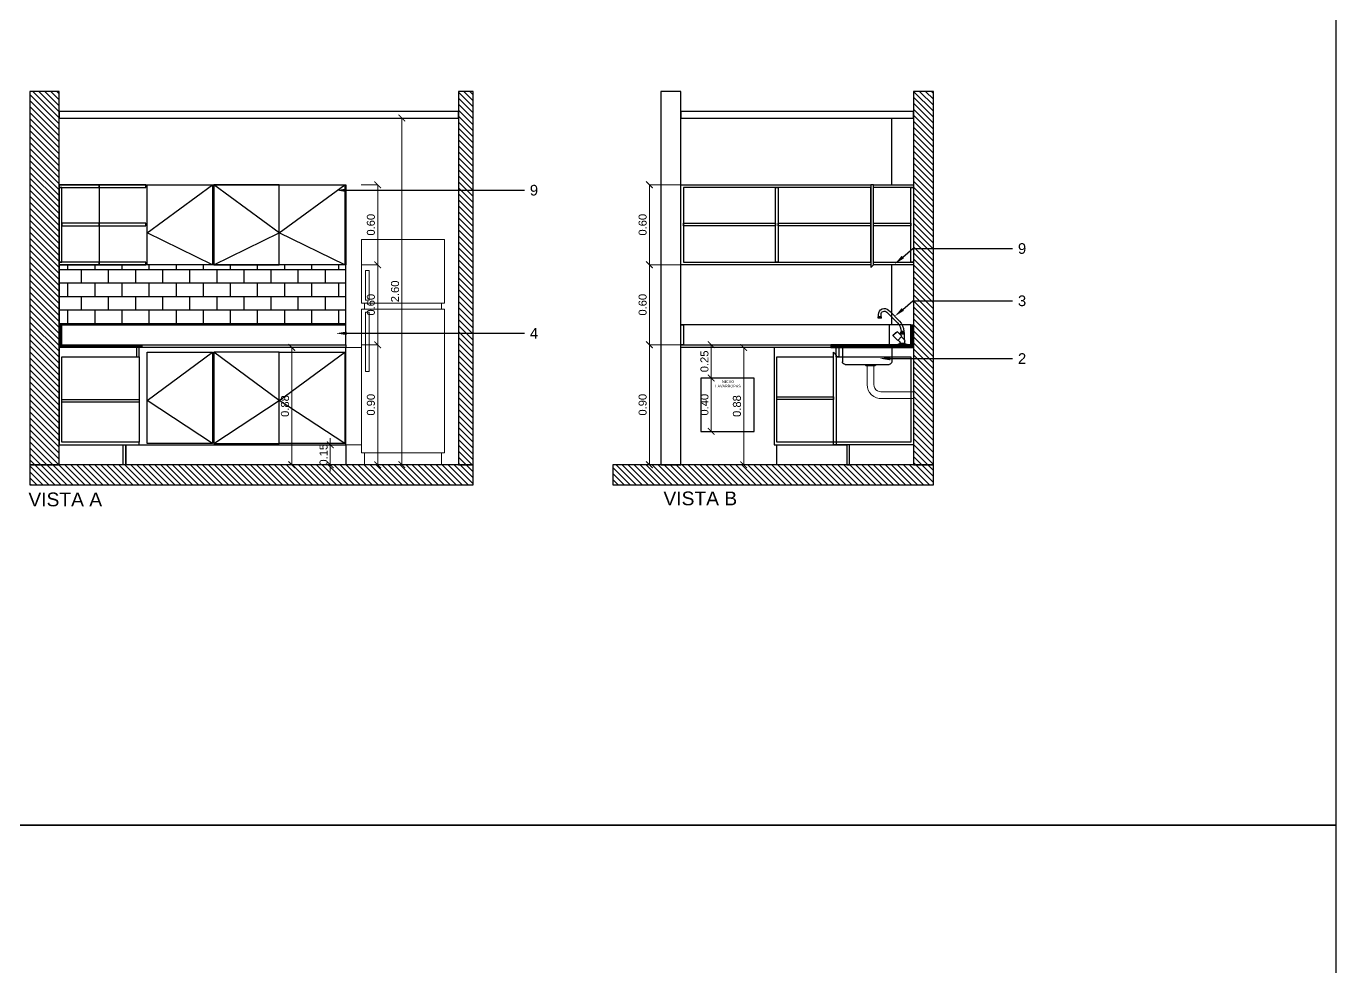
# Model space of a CAD drawing. Header units: metres. Extents: x 197.9 to 264.6, y -20.1 to 17.4.
# Drawn here: x 250.11 to 259.93, y -8.19 to -1.14 of the extents above; entities that cross this region are included whole.
import ezdxf
from ezdxf import colors
from ezdxf.entities.mleader import LeaderData, LeaderLine
from ezdxf.math import Vec2, Vec3

# ---------------------------------------------------------------- set-up
doc = ezdxf.new("R2010")
doc.units = ezdxf.units.M
doc.header["$LTSCALE"] = 10
doc.linetypes.add('e3II-arq-DET-11-planta-Nivel 2 a 6$0$HIDDEN2', pattern=[0.1875, 0.125, -0.0625])
for name, color, linetype in [('0.1', 1, 'Continuous'), ('0.2', 2, 'Continuous'), ('0.3', 3, 'Continuous'), ('A-MUROS', 6, 'Continuous'), ('A-TEXTOS', 2, 'Continuous'), ('A_Cotas', 1, 'Continuous'), ('A_Proyeccion', 1, 'Continuous'), ('RELLENO', 251, 'Continuous')]:
    doc.layers.add(name, color=color, linetype=linetype)
for name, color, linetype, lineweight in [('A-COTAS', 1, 'Continuous', 5), ('FO-Hachuras dos pilares', 8, 'Continuous', 5), ('MUEBLES', 8, 'Continuous', 5)]:
    doc.layers.add(name, color=color, linetype=linetype, lineweight=lineweight)
doc.styles.add('ARIAL', font='arial.ttf')
doc.styles.get("Standard").update_dxf_attribs({"font": 'arial.ttf'})
doc.dimstyles.new('A2 1-1 m', dxfattribs={"dimtxt": 1, "dimasz": 1, "dimexe": 0, "dimexo": 0, "dimgap": 0.5, "dimtad": 1, "dimzin": 1, "dimdsep": 46, "dimtxsty": 'Standard', "dimblk": 'ARCHTICK', "dimcen": 1, "dimclrd": 256, "dimclre": 8, "dimclrt": 2, "dimazin": 2, "dimtfac": 1, "dimtix": 1, "dimtmove": 2, "dimatfit": 3, "dimfxl": 2.83, "dimtolj": 1, "dimtzin": 0, "dimlwd": -1, "dimlwe": 5, "dimarcsym": 0})

# ---------------------------------------------------------------- blocks, each defined once
blk = doc.blocks.new('refri 90cm')
for p, q in [((47.353, -4.935), (47.353, -5.473)), ((48.053, -4.935), (47.353, -4.935)), ((48.053, -4.935), (48.053, -5.473)), ((47.388, -5.198), (47.388, -5.448)), ((47.418, -5.198), (47.388, -5.198)), ((47.418, -5.198), (47.418, -5.448)), ((48.053, -5.473), (47.353, -5.473)), ((47.353, -5.523), (47.353, -6.736)), ((48.053, -5.523), (47.353, -5.523)), ((47.378, -5.473), (47.378, -5.523)), ((47.418, -5.448), (47.388, -5.448)), ((48.028, -5.473), (48.028, -5.523)), ((48.053, -5.523), (48.053, -6.736)), ((47.388, -5.548), (47.388, -6.048)), ((47.418, -5.548), (47.388, -5.548)), ((47.418, -5.548), (47.418, -6.048)), ((47.418, -6.048), (47.388, -6.048)), ((48.053, -6.736), (47.353, -6.736)), ((47.378, -6.736), (47.378, -6.836)), ((48.028, -6.736), (48.028, -6.836)), ((48.028, -6.835), (47.378, -6.835))]:
    blk.add_line(p, q)
blk = doc.blocks.new('grif')
at = {"color": 2, "linetype": 'ByBlock'}
for p, q in [((187.2754, 3.1514), (187.2649, 3.1409)), ((187.1942, 3.0702), (187.2649, 3.1409)), ((187.2084, 3.0561), (187.2791, 3.1268)), ((187.2895, 3.1372), (187.2791, 3.1268)), ((187.3295, 3.0925), (187.3295, 3.1025)), ((187.3295, 3.1025), (187.3545, 3.1025)), ((187.3295, 3.0925), (187.3545, 3.0925)), ((187.332, 3.1025), (187.332, 3.1229)), ((187.352, 3.1025), (187.352, 3.1229)), ((187.3545, 3.0925), (187.3545, 3.1025)), ((187.157, 2.9825), (187.162, 2.9925)), ((187.157, 2.9289), (187.157, 2.9825)), ((187.157, 2.9825), (187.187, 2.9825)), ((187.157, 2.9725), (187.187, 2.9725)), ((187.1604, 2.9333), (187.1792, 2.9522)), ((187.162, 2.9925), (187.182, 2.9925)), ((187.1757, 2.9557), (187.21, 2.99)), ((187.1757, 2.9557), (187.2075, 2.9239)), ((187.187, 2.9825), (187.182, 2.9925)), ((187.187, 2.967), (187.187, 2.9825)), ((187.2075, 2.9239), (187.2418, 2.9582)), ((187.2125, 2.9897), (187.2402, 2.9619)), ((187.1545, 2.9025), (187.137, 2.8945)), ((187.137, 2.8925), (187.137, 2.8945)), ((187.137, 2.8945), (187.207, 2.8945)), ((187.137, 2.8925), (187.207, 2.8925)), ((187.1545, 2.9025), (187.1545, 2.9192)), ((187.1545, 2.9025), (187.1895, 2.9025)), ((187.1895, 2.9025), (187.1895, 2.9121)), ((187.1895, 2.9025), (187.207, 2.8945)), ((187.1901, 2.9135), (187.204, 2.9275)), ((187.207, 2.8925), (187.207, 2.8945))]:
    blk.add_line(p, q, dxfattribs=at)
for centre, radius, start, end in [((187.307, 3.1194), 0.045, 0, 134.68286), ((187.307, 3.1194), 0.025, 359.99996, 134.42915), ((187.272, 2.9925), 0.11, 135, 180), ((187.272, 2.9925), 0.09, 135, 180), ((187.2114, 2.9886), 0.002, 59.97821, 135), ((187.1717, 2.9199), 0.0813, 30.02179, 59.97821), ((187.2404, 2.9596), 0.002, 315, 30.02179), ((187.1745, 2.9192), 0.02, 135, 180), ((187.1915, 2.9121), 0.002, 135, 180)]:
    blk.add_arc(centre, radius, start, end, dxfattribs=at)
blk = doc.blocks.new('A$Cbfe97c84')
at = {"layer": 'A_Cotas'}
for p, q in [((0.142, -0.019), (0.142, -0.1276)), ((0.512, -0.019), (0.512, -0.1276)), ((0.492, -0.1476), (0.162, -0.1476)), ((0.2684, -0.1567), (0.2593, -0.1476)), ((0.3356, -0.1567), (0.2684, -0.1567)), ((0.3447, -0.1476), (0.3356, -0.1567))]:
    blk.add_line(p, q, dxfattribs=at)
for centre, start, end in [((0.162, -0.1276), 180, 270), ((0.492, -0.1276), 270, 0)]:
    blk.add_arc(centre, 0.02, start, end, dxfattribs=at)
at = {"layer": 'A_Proyeccion', "lineweight": 0}
for points in [[(-0.0201, -0.4028), (0.2147, -0.4028), (0.2358, -0.4028), (0.257, -0.3975), (0.2761, -0.389), (0.2941, -0.3763), (0.3078, -0.3594), (0.3184, -0.3414), (0.3247, -0.3213), (0.3269, -0.2991), (0.3269, -0.1567)], [(0.2771, -0.1567), (0.2771, -0.2991), (0.275, -0.3139), (0.2697, -0.3266), (0.2612, -0.3382), (0.2496, -0.3467), (0.2369, -0.352), (0.2231, -0.3541), (-0.0201, -0.3541)]]:
    blk.add_lwpolyline(points, dxfattribs=at)
blk.add_blockref('grif', (-187.11, -2.8924))
blk = doc.blocks.new('_ArchTick')
at = {"color": 0, "linetype": 'ByBlock', "const_width": 0.15}
blk.add_lwpolyline([(-0.5, -0.5), (0.5, 0.5)], dxfattribs=at)
blk = doc.blocks.new('*D207')
at = {"layer": 'A-COTAS', "color": 8, "lineweight": 5, "transparency": 16777216}
for p, q in [((255.5665, -3.7787), (255.2444, -3.7787)), ((255.5665, -4.1787), (255.2444, -4.1787))]:
    blk.add_line(p, q, dxfattribs=at)
at = {"layer": 'A-COTAS', "transparency": 16777216}
blk.add_line((255.2444, -3.7787), (255.2444, -4.1787), dxfattribs=at)
at = {"layer": 'Defpoints', "color": 0, "transparency": 16777216}
for p in [(255.5665, -3.7787), (255.2444, -4.1787), (255.5665, -4.1787)]:
    blk.add_point(p, dxfattribs=at)
at = {"layer": 'A-COTAS', "transparency": 16777216, "xscale": 0.05, "yscale": 0.05, "zscale": 0.05}
for p, rotation in [((255.2444, -3.7787), 90), ((255.2444, -4.1787), 270)]:
    blk.add_blockref('_ArchTick', p, dxfattribs=dict(at, rotation=rotation))
at = {"layer": 'A-COTAS', "color": 2, "transparency": 16777216, "insert": (255.1938, -3.9787), "char_height": 0.06, "attachment_point": 5, "rotation": 90}
blk.add_mtext('\\A1;0.40', dxfattribs=at)
blk = doc.blocks.new('*D208')
at = {"layer": 'A-COTAS', "transparency": 16777216}
blk.add_line((255.2444, -3.5287), (255.2444, -3.7787), dxfattribs=at)
at = {"layer": 'Defpoints', "color": 0, "transparency": 16777216}
for p in [(255.2444, -3.5287), (255.2444, -3.7787), (255.2444, -3.7787)]:
    blk.add_point(p, dxfattribs=at)
at = {"layer": 'A-COTAS', "transparency": 16777216, "xscale": 0.05, "yscale": 0.05, "zscale": 0.05}
for p, rotation in [((255.2444, -3.5287), 90), ((255.2444, -3.7787), 270)]:
    blk.add_blockref('_ArchTick', p, dxfattribs=dict(at, rotation=rotation))
at = {"layer": 'A-COTAS', "color": 2, "transparency": 16777216, "insert": (255.1938, -3.6537), "char_height": 0.06, "attachment_point": 5, "rotation": 90}
blk.add_mtext('\\A1;0.25', dxfattribs=at)
blk = doc.blocks.new('*D209')
at = {"layer": 'A-COTAS', "color": 8, "lineweight": 5, "transparency": 16777216}
for p, q in [((255.7165, -3.5487), (255.4878, -3.5487)), ((255.7165, -4.4287), (255.4878, -4.4287))]:
    blk.add_line(p, q, dxfattribs=at)
at = {"layer": 'A-COTAS', "transparency": 16777216}
blk.add_line((255.4878, -3.5487), (255.4878, -4.4287), dxfattribs=at)
at = {"layer": 'Defpoints', "color": 0, "transparency": 16777216}
for p in [(255.7165, -3.5487), (255.4878, -4.4287), (255.7165, -4.4287)]:
    blk.add_point(p, dxfattribs=at)
at = {"layer": 'A-COTAS', "transparency": 16777216, "xscale": 0.05, "yscale": 0.05, "zscale": 0.05}
for p, rotation in [((255.4878, -3.5487), 90), ((255.4878, -4.4287), 270)]:
    blk.add_blockref('_ArchTick', p, dxfattribs=dict(at, rotation=rotation))
at = {"layer": 'A-COTAS', "color": 2, "transparency": 16777216, "insert": (255.4372, -3.9887), "char_height": 0.06, "attachment_point": 5, "rotation": 90}
blk.add_mtext('\\A1;0.88', dxfattribs=at)
blk = doc.blocks.new('*D210')
at = {"layer": 'A-COTAS', "color": 8, "lineweight": 5, "transparency": 16777216}
for p, q in [((255.0165, -3.5287), (254.7807, -3.5287)), ((255.0165, -4.4287), (254.7807, -4.4287))]:
    blk.add_line(p, q, dxfattribs=at)
at = {"layer": 'A-COTAS', "transparency": 16777216}
blk.add_line((254.7807, -3.5287), (254.7807, -4.4287), dxfattribs=at)
at = {"layer": 'Defpoints', "color": 0, "transparency": 16777216}
for p in [(255.0165, -3.5287), (254.7807, -4.4287), (255.0165, -4.4287)]:
    blk.add_point(p, dxfattribs=at)
at = {"layer": 'A-COTAS', "transparency": 16777216, "xscale": 0.05, "yscale": 0.05, "zscale": 0.05}
for p, rotation in [((254.7807, -3.5287), 90), ((254.7807, -4.4287), 270)]:
    blk.add_blockref('_ArchTick', p, dxfattribs=dict(at, rotation=rotation))
at = {"layer": 'A-COTAS', "color": 2, "transparency": 16777216, "insert": (254.7301, -3.9787), "char_height": 0.06, "attachment_point": 5, "rotation": 90}
blk.add_mtext('\\A1;0.90', dxfattribs=at)
blk = doc.blocks.new('*D216')
at = {"layer": 'A-COTAS', "color": 8, "lineweight": 5, "transparency": 16777216}
for p, q in [((252.9104, -1.8287), (252.9238, -1.8287)), ((252.9104, -4.4287), (252.9238, -4.4287))]:
    blk.add_line(p, q, dxfattribs=at)
at = {"layer": 'A-COTAS', "transparency": 16777216}
blk.add_line((252.9238, -1.8287), (252.9238, -4.4287), dxfattribs=at)
at = {"layer": 'Defpoints', "color": 0, "transparency": 16777216}
for p in [(252.9104, -1.8287), (252.9104, -4.4287), (252.9238, -4.4287)]:
    blk.add_point(p, dxfattribs=at)
at = {"layer": 'A-COTAS', "transparency": 16777216, "xscale": 0.05, "yscale": 0.05, "zscale": 0.05}
for p, rotation in [((252.9238, -1.8287), 90), ((252.9238, -4.4287), 270)]:
    blk.add_blockref('_ArchTick', p, dxfattribs=dict(at, rotation=rotation))
at = {"layer": 'A-COTAS', "color": 2, "transparency": 16777216, "insert": (252.8732, -3.1287), "char_height": 0.06, "attachment_point": 5, "rotation": 90}
blk.add_mtext('\\A1;2.60', dxfattribs=at)
blk = doc.blocks.new('*D212')
at = {"layer": 'A-COTAS', "color": 8, "lineweight": 5, "transparency": 16777216}
for p, q in [((252.6192, -3.5487), (252.0984, -3.5487)), ((252.6192, -4.4287), (252.0984, -4.4287))]:
    blk.add_line(p, q, dxfattribs=at)
at = {"layer": 'A-COTAS', "transparency": 16777216}
blk.add_line((252.0984, -3.5487), (252.0984, -4.4287), dxfattribs=at)
at = {"layer": 'Defpoints', "color": 0, "transparency": 16777216}
for p in [(252.6192, -3.5487), (252.0984, -4.4287), (252.6192, -4.4287)]:
    blk.add_point(p, dxfattribs=at)
at = {"layer": 'A-COTAS', "transparency": 16777216, "xscale": 0.05, "yscale": 0.05, "zscale": 0.05}
for p, rotation in [((252.0984, -3.5487), 90), ((252.0984, -4.4287), 270)]:
    blk.add_blockref('_ArchTick', p, dxfattribs=dict(at, rotation=rotation))
at = {"layer": 'A-COTAS', "color": 2, "transparency": 16777216, "insert": (252.0478, -3.9887), "char_height": 0.06, "attachment_point": 5, "rotation": 90}
blk.add_mtext('\\A1;0.88', dxfattribs=at)
blk = doc.blocks.new('*D213')
at = {"layer": 'A-COTAS', "transparency": 16777216}
for p, q in [((252.3877, -4.2787), (252.3877, -4.2287)), ((252.3877, -4.2787), (252.3877, -4.4287)), ((252.3877, -4.4287), (252.3877, -4.4787))]:
    blk.add_line(p, q, dxfattribs=at)
at = {"layer": 'A-COTAS', "color": 8, "lineweight": 5, "transparency": 16777216}
for p, q in [((252.6192, -4.2787), (252.3877, -4.2787)), ((252.6192, -4.4287), (252.3877, -4.4287))]:
    blk.add_line(p, q, dxfattribs=at)
at = {"layer": 'Defpoints', "color": 0, "transparency": 16777216}
for p in [(252.6192, -4.2787), (252.3877, -4.4287), (252.6192, -4.4287)]:
    blk.add_point(p, dxfattribs=at)
at = {"layer": 'A-COTAS', "transparency": 16777216, "xscale": 0.05, "yscale": 0.05, "zscale": 0.05}
for p, rotation in [((252.3877, -4.2787), 270), ((252.3877, -4.4287), 90)]:
    blk.add_blockref('_ArchTick', p, dxfattribs=dict(at, rotation=rotation))
at = {"layer": 'A-COTAS', "color": 2, "transparency": 16777216, "insert": (252.3371, -4.3537), "char_height": 0.06, "attachment_point": 5, "rotation": 90}
blk.add_mtext('\\A1;0.15', dxfattribs=at)
blk = doc.blocks.new('*D214')
at = {"layer": 'A-COTAS', "color": 8, "lineweight": 5, "transparency": 16777216}
for p, q in [((252.6192, -3.5287), (252.7428, -3.5287)), ((252.6192, -4.4287), (252.7428, -4.4287))]:
    blk.add_line(p, q, dxfattribs=at)
at = {"layer": 'A-COTAS', "transparency": 16777216}
blk.add_line((252.7428, -3.5287), (252.7428, -4.4287), dxfattribs=at)
at = {"layer": 'Defpoints', "color": 0, "transparency": 16777216}
for p in [(252.6192, -3.5287), (252.6192, -4.4287), (252.7428, -4.4287)]:
    blk.add_point(p, dxfattribs=at)
at = {"layer": 'A-COTAS', "transparency": 16777216, "xscale": 0.05, "yscale": 0.05, "zscale": 0.05}
for p, rotation in [((252.7428, -3.5287), 90), ((252.7428, -4.4287), 270)]:
    blk.add_blockref('_ArchTick', p, dxfattribs=dict(at, rotation=rotation))
at = {"layer": 'A-COTAS', "color": 2, "transparency": 16777216, "insert": (252.6921, -3.9787), "char_height": 0.06, "attachment_point": 5, "rotation": 90}
blk.add_mtext('\\A1;0.90', dxfattribs=at)
blk = doc.blocks.new('*D215')
at = {"layer": 'A-COTAS', "color": 8, "lineweight": 5, "transparency": 16777216}
for p, q in [((252.6192, -2.9287), (252.7428, -2.9287)), ((252.6192, -3.5287), (252.7428, -3.5287))]:
    blk.add_line(p, q, dxfattribs=at)
at = {"layer": 'A-COTAS', "transparency": 16777216}
blk.add_line((252.7428, -2.9287), (252.7428, -3.5287), dxfattribs=at)
at = {"layer": 'Defpoints', "color": 0, "transparency": 16777216}
for p in [(252.6192, -2.9287), (252.6192, -3.5287), (252.7428, -3.5287)]:
    blk.add_point(p, dxfattribs=at)
at = {"layer": 'A-COTAS', "transparency": 16777216, "xscale": 0.05, "yscale": 0.05, "zscale": 0.05}
for p, rotation in [((252.7428, -2.9287), 90), ((252.7428, -3.5287), 270)]:
    blk.add_blockref('_ArchTick', p, dxfattribs=dict(at, rotation=rotation))
at = {"layer": 'A-COTAS', "color": 2, "transparency": 16777216, "insert": (252.6921, -3.2287), "char_height": 0.06, "attachment_point": 5, "rotation": 90}
blk.add_mtext('\\A1;0.60', dxfattribs=at)
blk = doc.blocks.new('*D211')
at = {"layer": 'A-COTAS', "color": 8, "lineweight": 5, "transparency": 16777216}
for p, q in [((252.6192, -2.3287), (252.7428, -2.3287)), ((252.6192, -2.9287), (252.7428, -2.9287))]:
    blk.add_line(p, q, dxfattribs=at)
at = {"layer": 'A-COTAS', "transparency": 16777216}
blk.add_line((252.7428, -2.3287), (252.7428, -2.9287), dxfattribs=at)
at = {"layer": 'Defpoints', "color": 0, "transparency": 16777216}
for p in [(252.6192, -2.3287), (252.6192, -2.9287), (252.7428, -2.9287)]:
    blk.add_point(p, dxfattribs=at)
at = {"layer": 'A-COTAS', "transparency": 16777216, "xscale": 0.05, "yscale": 0.05, "zscale": 0.05}
for p, rotation in [((252.7428, -2.3287), 90), ((252.7428, -2.9287), 270)]:
    blk.add_blockref('_ArchTick', p, dxfattribs=dict(at, rotation=rotation))
at = {"layer": 'A-COTAS', "color": 2, "transparency": 16777216, "insert": (252.6921, -2.6287), "char_height": 0.06, "attachment_point": 5, "rotation": 90}
blk.add_mtext('\\A1;0.60', dxfattribs=at)
blk = doc.blocks.new('*D218')
at = {"layer": 'A-COTAS', "color": 8, "lineweight": 5, "transparency": 16777216}
for p, q in [((255.0165, -2.3287), (254.7807, -2.3287)), ((255.0165, -2.9287), (254.7807, -2.9287))]:
    blk.add_line(p, q, dxfattribs=at)
at = {"layer": 'A-COTAS', "transparency": 16777216}
blk.add_line((254.7807, -2.9287), (254.7807, -2.3287), dxfattribs=at)
at = {"layer": 'Defpoints', "color": 0, "transparency": 16777216}
for p in [(254.7807, -2.3287), (255.0165, -2.3287), (255.0165, -2.9287)]:
    blk.add_point(p, dxfattribs=at)
at = {"layer": 'A-COTAS', "transparency": 16777216, "xscale": 0.05, "yscale": 0.05, "zscale": 0.05}
for p, rotation in [((254.7807, -2.3287), 90), ((254.7807, -2.9287), 270)]:
    blk.add_blockref('_ArchTick', p, dxfattribs=dict(at, rotation=rotation))
at = {"layer": 'A-COTAS', "color": 2, "transparency": 16777216, "insert": (254.7301, -2.6287), "char_height": 0.06, "attachment_point": 5, "rotation": 90}
blk.add_mtext('\\A1;0.60', dxfattribs=at)
blk = doc.blocks.new('*D217')
at = {"layer": 'A-COTAS', "color": 8, "lineweight": 5, "transparency": 16777216}
for p, q in [((255.0165, -2.9287), (254.7807, -2.9287)), ((255.0165, -3.5287), (254.7807, -3.5287))]:
    blk.add_line(p, q, dxfattribs=at)
at = {"layer": 'A-COTAS', "transparency": 16777216}
blk.add_line((254.7807, -2.9287), (254.7807, -3.5287), dxfattribs=at)
at = {"layer": 'Defpoints', "color": 0, "transparency": 16777216}
for p in [(255.0165, -2.9287), (254.7807, -3.5287), (255.0165, -3.5287)]:
    blk.add_point(p, dxfattribs=at)
at = {"layer": 'A-COTAS', "transparency": 16777216, "xscale": 0.05, "yscale": 0.05, "zscale": 0.05}
for p, rotation in [((254.7807, -2.9287), 90), ((254.7807, -3.5287), 270)]:
    blk.add_blockref('_ArchTick', p, dxfattribs=dict(at, rotation=rotation))
at = {"layer": 'A-COTAS', "color": 2, "transparency": 16777216, "insert": (254.7301, -3.2287), "char_height": 0.06, "attachment_point": 5, "rotation": 90}
blk.add_mtext('\\A1;0.60', dxfattribs=at)

msp = doc.modelspace()

# ---------------------------------------------------------------- hatches: boundary and pattern name
at = {"layer": 'FO-Hachuras dos pilares'}
h = msp.add_hatch(dxfattribs=at)
h.set_pattern_fill('ANSI31', color=253, scale=0.01, angle=90)
h.set_pattern_definition([(135, (268.616343, -196.595624), (-0.0224506403, -0.0224506403), [])])
h.paths.add_polyline_path([(250.135, -4.4287), (250.135, -4.5787), (253.4597, -4.5787), (253.4597, -4.4287)])
h.paths.add_polyline_path([(253.3497, -1.6287), (253.3497, -4.4287), (253.4597, -4.4287), (253.4597, -1.6287)])
h.paths.add_polyline_path([(250.3548, -4.4287), (250.3548, -1.6287), (250.135, -1.6287), (250.135, -4.4287)])
h = msp.add_hatch(dxfattribs=at)
h.set_pattern_fill('ANSI31', color=253, scale=0.01, angle=90)
h.set_pattern_definition([(135, (-0.94019, -17.33169), (-0.0224506403, -0.0224506403), [])])
h.paths.add_polyline_path([(256.7602, -1.6287), (256.7602, -4.4287), (256.9102, -4.4287), (256.9102, -1.6287)])
h.paths.add_polyline_path([(254.5071, -4.4287), (254.5071, -4.5787), (256.9102, -4.5787), (256.9102, -4.4287)])
h = msp.add_hatch(dxfattribs=at)
h.set_pattern_fill('ANSI31', color=253, scale=0.001, angle=90)
h.set_pattern_definition([(135, (268.2233354, -198.364981), (-0.00224506403, -0.00224506403), [])])
h.paths.add_polyline_path([(250.9748, -3.5287), (250.9748, -3.5487), (250.3548, -3.5487), (250.3548, -3.5287)])
h.paths.add_polyline_path([(250.3548, -3.5287), (250.3748, -3.5287), (250.3748, -3.3787), (250.3548, -3.3787)])
h = msp.add_hatch(dxfattribs=at)
h.set_pattern_fill('ANSI31', color=253, scale=0.001, angle=90)
h.set_pattern_definition([(135, (275.370572, -198.364981), (-0.00224506403, -0.00224506403), [])])
h.paths.add_polyline_path([(256.1402, -3.5287), (256.1402, -3.5487), (256.7602, -3.5487), (256.7602, -3.5287)])
h.paths.add_polyline_path([(256.7602, -3.5287), (256.7402, -3.5287), (256.7402, -3.3787), (256.7602, -3.3787)])
at = {"layer": 'RELLENO'}
h = msp.add_hatch(dxfattribs=at)
h.set_pattern_fill('AR-B816', color=256, scale=0.0005, angle=180)
h.set_pattern_definition([(180, (-1369.59424, 2624.61579), (-1e-17, -0.1016), []), (270, (-1369.59424, 2624.61579), (0.1016, -0.1016), [0.1016, -0.1016])])
h.paths.add_polyline_path([(252.505, -2.9287), (252.505, -3.3787), (250.3548, -3.3787), (250.3548, -2.9287)])

# ---------------------------------------------------------------- linework, layer by layer
for points in [[(244.139, -1.0086), (259.9286, -1.0086), (259.9286, -7.1323), (244.139, -7.1323)], [(244.139, -7.1323), (259.9286, -7.1323), (259.9286, -13.256), (244.139, -13.256)]]:
    msp.add_lwpolyline(points, close=True)
at = {"layer": '0.1'}
for points in [[(254.8665, -1.6287), (254.8665, -4.4287), (255.0165, -4.4287), (255.0165, -1.6287)], [(250.6548, -2.3487), (251.0041, -2.3487), (251.0041, -2.3287), (250.6548, -2.3287)], [(250.6548, -2.6362), (251.0041, -2.6362), (251.0041, -2.6162), (250.6548, -2.6162)], [(250.6548, -2.9287), (251.0041, -2.9287), (251.0041, -2.9087), (250.6548, -2.9087)], [(255.5665, -3.7787), (255.1665, -3.7787), (255.1665, -4.1787), (255.5665, -4.1787)], [(252.505, -4.2787), (252.505, -4.4287), (250.8548, -4.4287), (250.8548, -4.2787)], [(256.2602, -4.2787), (256.2602, -4.4287), (255.7365, -4.4287), (255.7365, -4.2787)]]:
    msp.add_lwpolyline(points, close=True, dxfattribs=at)
for points in [[(256.5957, -1.8287), (256.5957, -2.3287)], [(250.6548, -2.3487), (250.6548, -2.9087)], [(250.3548, -2.9287), (250.3548, -3.3787), (252.505, -3.3787), (252.505, -2.9287), (250.8551, -2.9287)], [(256.5957, -2.9287), (256.5957, -3.3787)], [(256.5957, -3.3787), (256.3039, -3.3787), (255.0165, -3.3787)], [(256.7402, -3.3787), (256.5957, -3.3787)], [(250.9548, -4.2787), (252.505, -4.2787), (252.505, -3.5487), (250.9548, -3.5487)], [(255.7165, -3.5487), (255.7165, -4.2787)]]:
    msp.add_lwpolyline(points, dxfattribs=at)
at = {"layer": '0.2', "linetype": 'Continuous'}
for points in [[(250.3548, -1.8287), (253.3497, -1.8287), (253.3497, -1.7787), (250.3548, -1.7787), (250.3548, -1.8287)], [(255.0165, -1.8287), (256.7602, -1.8287), (256.7602, -1.7787), (255.0165, -1.7787), (255.0165, -1.8287)]]:
    msp.add_lwpolyline(points, dxfattribs=at)
at = {"layer": '0.2'}
for points in [[(252.505, -2.9287), (252.5048, -2.9287), (250.3548, -2.9287), (250.3548, -2.3287), (252.505, -2.3287)], [(256.4402, -2.9287), (255.0165, -2.9287), (255.0165, -2.3287), (256.4402, -2.3287)], [(256.4402, -2.9087), (256.4402, -2.3487), (255.0365, -2.3487), (255.0365, -2.9087)], [(255.7266, -2.9087), (255.7266, -2.3487), (255.7465, -2.3487), (255.7465, -2.9087)], [(255.7266, -2.6362), (255.0365, -2.6362), (255.0365, -2.6162), (255.7266, -2.6162)], [(256.4402, -2.6362), (255.7465, -2.6362), (255.7465, -2.6162), (256.4402, -2.6162)], [(256.7402, -3.3787), (256.5782, -3.3787), (256.5782, -3.5287), (256.7402, -3.5287)], [(252.505, -3.5487), (250.9748, -3.5487), (250.9748, -3.5287), (252.505, -3.5287)], [(256.1402, -3.5487), (255.0165, -3.5487), (255.0165, -3.5287), (256.1402, -3.5287)], [(255.7365, -3.9187), (256.1602, -3.9187), (256.1602, -3.9387), (255.7365, -3.9387)]]:
    msp.add_lwpolyline(points, close=True, dxfattribs=at)
for points in [[(251.0141, -2.9287), (251.0141, -2.3287), (251.505, -2.3287), (251.505, -2.9287), (251.0141, -2.9287)], [(252.005, -2.9287), (252.005, -2.3287), (251.5141, -2.3287), (251.5141, -2.9287), (252.005, -2.9287)], [(252.005, -2.9287), (252.005, -2.3287), (252.4959, -2.3287), (252.4959, -2.9287), (252.005, -2.9287)], [(252.505, -3.5287), (252.505, -3.3787), (250.3748, -3.3787)], [(255.0365, -3.5287), (255.0165, -3.5287), (255.0165, -3.3787), (255.0365, -3.3787), (255.0365, -3.5287)], [(256.7602, -3.3787), (256.7602, -3.5287)], [(256.7602, -3.3787), (256.7602, -3.5287)], [(251.0141, -4.2687), (251.0141, -3.5857), (251.505, -3.5857), (251.505, -4.2687), (251.0141, -4.2687)], [(252.005, -4.2687), (252.005, -3.5857), (251.5141, -3.5857), (251.5141, -4.2687), (252.005, -4.2687)], [(252.005, -4.2687), (252.005, -3.5857), (252.4959, -3.5857), (252.4959, -4.2687), (252.005, -4.2687)], [(256.1802, -3.5487), (255.7165, -3.5487), (255.7165, -4.2787), (256.1602, -4.2787), (256.1602, -4.2587), (255.7365, -4.2587), (255.7365, -3.6187), (256.1602, -3.6187)]]:
    msp.add_lwpolyline(points, dxfattribs=at)
at = {"layer": '0.2', "color": 3}
for points in [[(256.4602, -2.3287), (256.4402, -2.3287), (256.4402, -2.9499), (256.4602, -2.9287)], [(250.9748, -3.5287), (250.9748, -3.5487), (250.3548, -3.5487), (250.3548, -3.5287)], [(256.1402, -3.5287), (256.1402, -3.5487), (256.7602, -3.5487), (256.7602, -3.5287)], [(250.3748, -3.9387), (250.9548, -3.9387), (250.9548, -3.9587), (250.3748, -3.9587)], [(250.8548, -4.2787), (250.8548, -4.4287), (250.8348, -4.4287), (250.8348, -4.2787)], [(256.2602, -4.2787), (256.2602, -4.4287), (256.2802, -4.4287), (256.2802, -4.2787)]]:
    msp.add_lwpolyline(points, close=True, dxfattribs=at)
for points in [[(250.3548, -3.5287), (250.3748, -3.5287), (250.3748, -3.3787), (250.3548, -3.3787), (250.3548, -3.5287)], [(256.7602, -3.5287), (256.7402, -3.5287), (256.7402, -3.3787), (256.7602, -3.3787), (256.7602, -3.5287)], [(250.9548, -3.5487), (250.3548, -3.5487), (250.3548, -4.2787), (250.9548, -4.2787), (250.9548, -4.2587), (250.3748, -4.2587), (250.3748, -3.6187), (250.9348, -3.6187)], [(250.9548, -3.6187), (250.9548, -3.5487), (250.9348, -3.5487), (250.9348, -3.6187), (250.9548, -3.6187)], [(250.9548, -3.6187), (250.9548, -4.2587)], [(256.1602, -3.5487), (256.7602, -3.5487), (256.7602, -4.2787), (256.1602, -4.2787)], [(256.1602, -4.2787), (256.1602, -3.5857), (256.1802, -3.6069), (256.1802, -4.2787)], [(256.1802, -3.6187), (256.7402, -3.6187), (256.7402, -4.2587), (256.1602, -4.2587)], [(256.1802, -3.6187), (256.1802, -3.5487), (256.2002, -3.5487), (256.2002, -3.6187), (256.1802, -3.6187)]]:
    msp.add_lwpolyline(points, dxfattribs=at)
at = {"layer": '0.3'}
for points in [[(250.3548, -2.3487), (250.6548, -2.3487), (250.6548, -2.3287), (250.3548, -2.3287)], [(250.3748, -2.9087), (250.3748, -2.3487), (250.3548, -2.3487), (250.3548, -2.9087)], [(256.7602, -2.3487), (256.4602, -2.3487), (256.4602, -2.3287), (256.7602, -2.3287)], [(256.7402, -2.9087), (256.7402, -2.3487), (256.7602, -2.3487), (256.7602, -2.9087)], [(250.3748, -2.6362), (250.6548, -2.6362), (250.6548, -2.6162), (250.3748, -2.6162)], [(256.7402, -2.6362), (256.4602, -2.6362), (256.4602, -2.6162), (256.7402, -2.6162)], [(250.3548, -2.9287), (250.6548, -2.9287), (250.6548, -2.9087), (250.3548, -2.9087)], [(256.7602, -2.9287), (256.4602, -2.9287), (256.4602, -2.9087), (256.7602, -2.9087)]]:
    msp.add_lwpolyline(points, close=True, dxfattribs=at)
at = {"layer": 'A-MUROS', "color": 4}
for points in [[(250.3548, -4.4287), (250.3548, -1.6287), (250.135, -1.6287), (250.135, -4.4287)], [(253.3497, -1.6287), (253.3497, -4.4287), (253.4597, -4.4287), (253.4597, -1.6287)], [(256.7602, -1.6287), (256.7602, -4.4287), (256.9102, -4.4287), (256.9102, -1.6287)], [(250.135, -4.4287), (250.135, -4.5787), (253.4597, -4.5787), (253.4597, -4.4287)], [(254.5071, -4.4287), (254.5071, -4.5787), (256.9102, -4.5787), (256.9102, -4.4287)]]:
    msp.add_lwpolyline(points, close=True, dxfattribs=at)
at = {"layer": 'A_Proyeccion', "linetype": 'e3II-arq-DET-11-planta-Nivel 2 a 6$0$HIDDEN2'}
for points in [[(251.505, -2.9287), (251.0141, -2.6902), (251.505, -2.3287)], [(251.5141, -2.9287), (252.005, -2.6902), (251.5141, -2.3287)], [(252.4959, -2.9287), (252.005, -2.6902), (252.4959, -2.3287)], [(251.505, -4.2687), (251.0141, -3.9472), (251.505, -3.5857)], [(251.5141, -4.2687), (252.005, -3.9472), (251.5141, -3.5857)], [(252.4959, -4.2687), (252.005, -3.9472), (252.4959, -3.5857)]]:
    msp.add_lwpolyline(points, dxfattribs=at)

# ---------------------------------------------------------------- block references
at = {"layer": '0.1', "xscale": -1}
msp.add_blockref('A$Cbfe97c84', (256.7402, -3.5287), dxfattribs=at)
at = {"layer": 'MUEBLES', "xscale": 0.8888888888888857, "yscale": 0.8888888888888857, "zscale": 0.8888888888888857}
msp.add_blockref('refri 90cm', (210.5298, 1.6475), dxfattribs=at)

# ---------------------------------------------------------------- texts
at = {"layer": 'A-TEXTOS'}
for s, width, heights, insert, char_height, attachment_point in [('\\pxqc;NICHO\\PLAVARROPAS', 0.649274, [0.1446], (255.6958, -3.7961), 0.02, 3), ('\\pxqr;VISTA A', 0.777043, [0], (249.8991, -4.6374), 0.103182, 1), ('\\pxqr;VISTA B', 0.777043, [0], (255.4387, -4.6297), 0.103182, 3)]:
    msp.add_mtext_dynamic_manual_height_columns(s, width=width, gutter_width=1, heights=heights, dxfattribs=dict(at, insert=insert, char_height=char_height, attachment_point=attachment_point))

# ---------------------------------------------------------------- dimensions: what is measured, and where the dimension line sits
at = {"layer": 'A-COTAS'}
for base, p1, p2, override, picture, middle in [((252.9238, -4.4287), (252.9104, -1.8287), (252.9104, -4.4287), {"dimscale": 1, "dimtxt": 0.06, "dimasz": 0.05, "dimgap": 0.02, "dimtix": 1, "dimtofl": 1, "dimtmove": 2, "dimatfit": 3}, '*D216', (252.8732, -3.1287)), ((252.7428, -2.9287), (252.6192, -2.3287), (252.6192, -2.9287), {"dimtxt": 0.06, "dimasz": 0.05, "dimgap": 0.02}, '*D211', (252.6921, -2.6287)), ((254.7807, -2.3287), (255.0165, -2.9287), (255.0165, -2.3287), {"dimscale": 1, "dimtxt": 0.06, "dimasz": 0.05, "dimgap": 0.02, "dimtix": 1, "dimtofl": 1, "dimtmove": 2, "dimatfit": 3}, '*D218', (254.7301, -2.6287)), ((252.7428, -3.5287), (252.6192, -2.9287), (252.6192, -3.5287), {"dimtxt": 0.06, "dimasz": 0.05, "dimgap": 0.02}, '*D215', (252.6921, -3.2287)), ((254.7807, -3.5287), (255.0165, -2.9287), (255.0165, -3.5287), {"dimscale": 1, "dimtxt": 0.06, "dimasz": 0.05, "dimgap": 0.02, "dimtix": 1, "dimtofl": 1, "dimtmove": 2, "dimatfit": 3}, '*D217', (254.7301, -3.2287)), ((252.0984, -4.4287), (252.6192, -3.5487), (252.6192, -4.4287), {"dimtxt": 0.06, "dimasz": 0.05, "dimgap": 0.02}, '*D212', (252.0478, -3.9887)), ((252.7428, -4.4287), (252.6192, -3.5287), (252.6192, -4.4287), {"dimtxt": 0.06, "dimasz": 0.05, "dimgap": 0.02}, '*D214', (252.6921, -3.9787)), ((254.7807, -4.4287), (255.0165, -3.5287), (255.0165, -4.4287), {"dimtxt": 0.06, "dimasz": 0.05, "dimgap": 0.02}, '*D210', (254.7301, -3.9787)), ((255.2444, -3.7787), (255.2444, -3.5287), (255.2444, -3.7787), {"dimscale": 1, "dimtxt": 0.06, "dimasz": 0.05, "dimgap": 0.02, "dimtix": 1, "dimtofl": 1, "dimtmove": 2, "dimatfit": 3}, '*D208', (255.1938, -3.6537)), ((255.4878, -4.4287), (255.7165, -3.5487), (255.7165, -4.4287), {"dimscale": 1, "dimtxt": 0.06, "dimasz": 0.05, "dimgap": 0.02, "dimtix": 1, "dimtofl": 1, "dimtmove": 2, "dimatfit": 3}, '*D209', (255.4372, -3.9887)), ((255.2444, -4.1787), (255.5665, -3.7787), (255.5665, -4.1787), {"dimscale": 1, "dimtxt": 0.06, "dimasz": 0.05, "dimgap": 0.02, "dimtix": 1, "dimtofl": 1, "dimtmove": 2, "dimatfit": 3}, '*D207', (255.1938, -3.9787)), ((252.3877, -4.4287), (252.6192, -4.2787), (252.6192, -4.4287), {"dimscale": 1, "dimtxt": 0.06, "dimasz": 0.05, "dimgap": 0.02, "dimtix": 1, "dimtofl": 1, "dimtmove": 2, "dimatfit": 3}, '*D213', (252.3371, -4.3537))]:
    dim = msp.add_linear_dim(base=base, p1=p1, p2=p2, angle=90, dimstyle='A2 1-1 m', override=override, dxfattribs=at)
    dim.commit()
    dim.dimension.update_dxf_attribs({"geometry": picture, "text_midpoint": middle})

# ---------------------------------------------------------------- leaders
at = {"layer": 'A-TEXTOS'}
ml = msp.add_multileader_mtext('Standard', dxfattribs=at)
ml.set_content('9', color=256, style='ARIAL')
ml.set_leader_properties(color=1)
ml.build(insert=Vec2(0, 0))
ml.multileader.update_dxf_attribs({"has_text_frame": 1, "arrow_head_size": 0.08, "scale": 0.02})
ctx = ml.context
ctx.base_point, ctx.scale, ctx.char_height, ctx.arrow_head_size, ctx.landing_gap_size, ctx.plane_origin = Vec3(253.844, -2.3705), 0.02, 0.08, 0.08, 0.04, Vec3(251.1071, -2.3705)
notes = []
notes.append((ctx, [(0, (1, 1, 0), (253.684, -2.3705), (1, 0), 0.16, [(0, [(252.4303, -2.3705)], 0, [])])]))
ctx.mtext.insert, ctx.mtext.flow_direction = Vec3(253.884, -2.3298), 5
ml = msp.add_multileader_mtext('Standard', dxfattribs=at)
ml.set_content('9', color=256, style='ARIAL')
ml.set_leader_properties(color=1)
ml.build(insert=Vec2(0, 0))
ml.multileader.update_dxf_attribs({"has_text_frame": 1, "arrow_head_size": 0.08, "scale": 0.02})
ctx = ml.context
ctx.base_point, ctx.scale, ctx.char_height, ctx.arrow_head_size, ctx.landing_gap_size, ctx.plane_origin = Vec3(257.5046, -2.8077), 0.02, 0.08, 0.08, 0.04, Vec3(256.9038, -2.3978)
notes.append((ctx, [(0, (1, 1, 0), (256.756, -2.8077), (1, 0), 0.7486, [(0, [(256.6206, -2.9231)], 0, [])])]))
ctx.mtext.insert, ctx.mtext.flow_direction = Vec3(257.5446, -2.767), 5
ml = msp.add_multileader_mtext('Standard', dxfattribs=at)
ml.set_content('3', color=256, style='ARIAL')
ml.set_leader_properties(color=1)
ml.build(insert=Vec2(0, 0))
ml.multileader.update_dxf_attribs({"has_text_frame": 1, "arrow_head_size": 0.08, "scale": 0.02})
ctx = ml.context
ctx.base_point, ctx.scale, ctx.char_height, ctx.arrow_head_size, ctx.landing_gap_size, ctx.plane_origin = Vec3(257.5046, -3.2001), 0.02, 0.08, 0.08, 0.04, Vec3(256.9038, -2.7902)
notes.append((ctx, [(0, (1, 1, 0), (256.756, -3.2001), (1, 0), 0.7486, [(0, [(256.6206, -3.3156)], 0, [])])]))
ctx.mtext.insert, ctx.mtext.flow_direction = Vec3(257.5446, -3.1594), 5
ml = msp.add_multileader_mtext('Standard', dxfattribs=at)
ml.set_content('4', color=256, style='ARIAL')
ml.set_leader_properties(color=1)
ml.build(insert=Vec2(0, 0))
ml.multileader.update_dxf_attribs({"has_text_frame": 1, "arrow_head_size": 0.08, "scale": 0.02})
ctx = ml.context
ctx.base_point, ctx.scale, ctx.char_height, ctx.arrow_head_size, ctx.landing_gap_size, ctx.plane_origin = Vec3(253.844, -3.4432), 0.02, 0.08, 0.08, 0.04, Vec3(251.1071, -3.4432)
notes.append((ctx, [(0, (1, 1, 0), (253.684, -3.4432), (1, 0), 0.16, [(0, [(252.4303, -3.4432)], 0, [])])]))
ctx.mtext.insert, ctx.mtext.flow_direction = Vec3(253.884, -3.4032), 5
ml = msp.add_multileader_mtext('Standard', dxfattribs=at)
ml.set_content('2', color=256, style='ARIAL')
ml.set_leader_properties(color=1)
ml.build(insert=Vec2(0, 0))
ml.multileader.update_dxf_attribs({"has_text_frame": 1, "arrow_head_size": 0.08, "scale": 0.02})
ctx = ml.context
ctx.base_point, ctx.scale, ctx.char_height, ctx.arrow_head_size, ctx.landing_gap_size, ctx.plane_origin = Vec3(257.5046, -3.6324), 0.02, 0.08, 0.08, 0.04, Vec3(256.9038, -3.6324)
notes.append((ctx, [(0, (1, 1, 0), (257.3446, -3.6324), (1, 0), 0.16, [(0, [(256.5072, -3.6324)], 0, [])])]))
ctx.mtext.insert, ctx.mtext.flow_direction = Vec3(257.5446, -3.5924), 5
for ctx, leaders in notes:
    for number, flags, end, landing, length, lines in leaders:
        leader = LeaderData()
        leader.index, (leader.has_last_leader_line, leader.has_dogleg_vector, leader.attachment_direction) = number, flags
        leader.last_leader_point, leader.dogleg_vector, leader.dogleg_length = Vec3(end), Vec3(landing), length
        for number, points, colour, breaks in lines:
            line = LeaderLine()
            line.index, line.vertices, line.color, line.breaks = number, Vec3.list(points), colors.encode_raw_color(colour), breaks
            leader.lines.append(line)
        ctx.leaders.append(leader)

doc.saveas('drawing.dxf')
